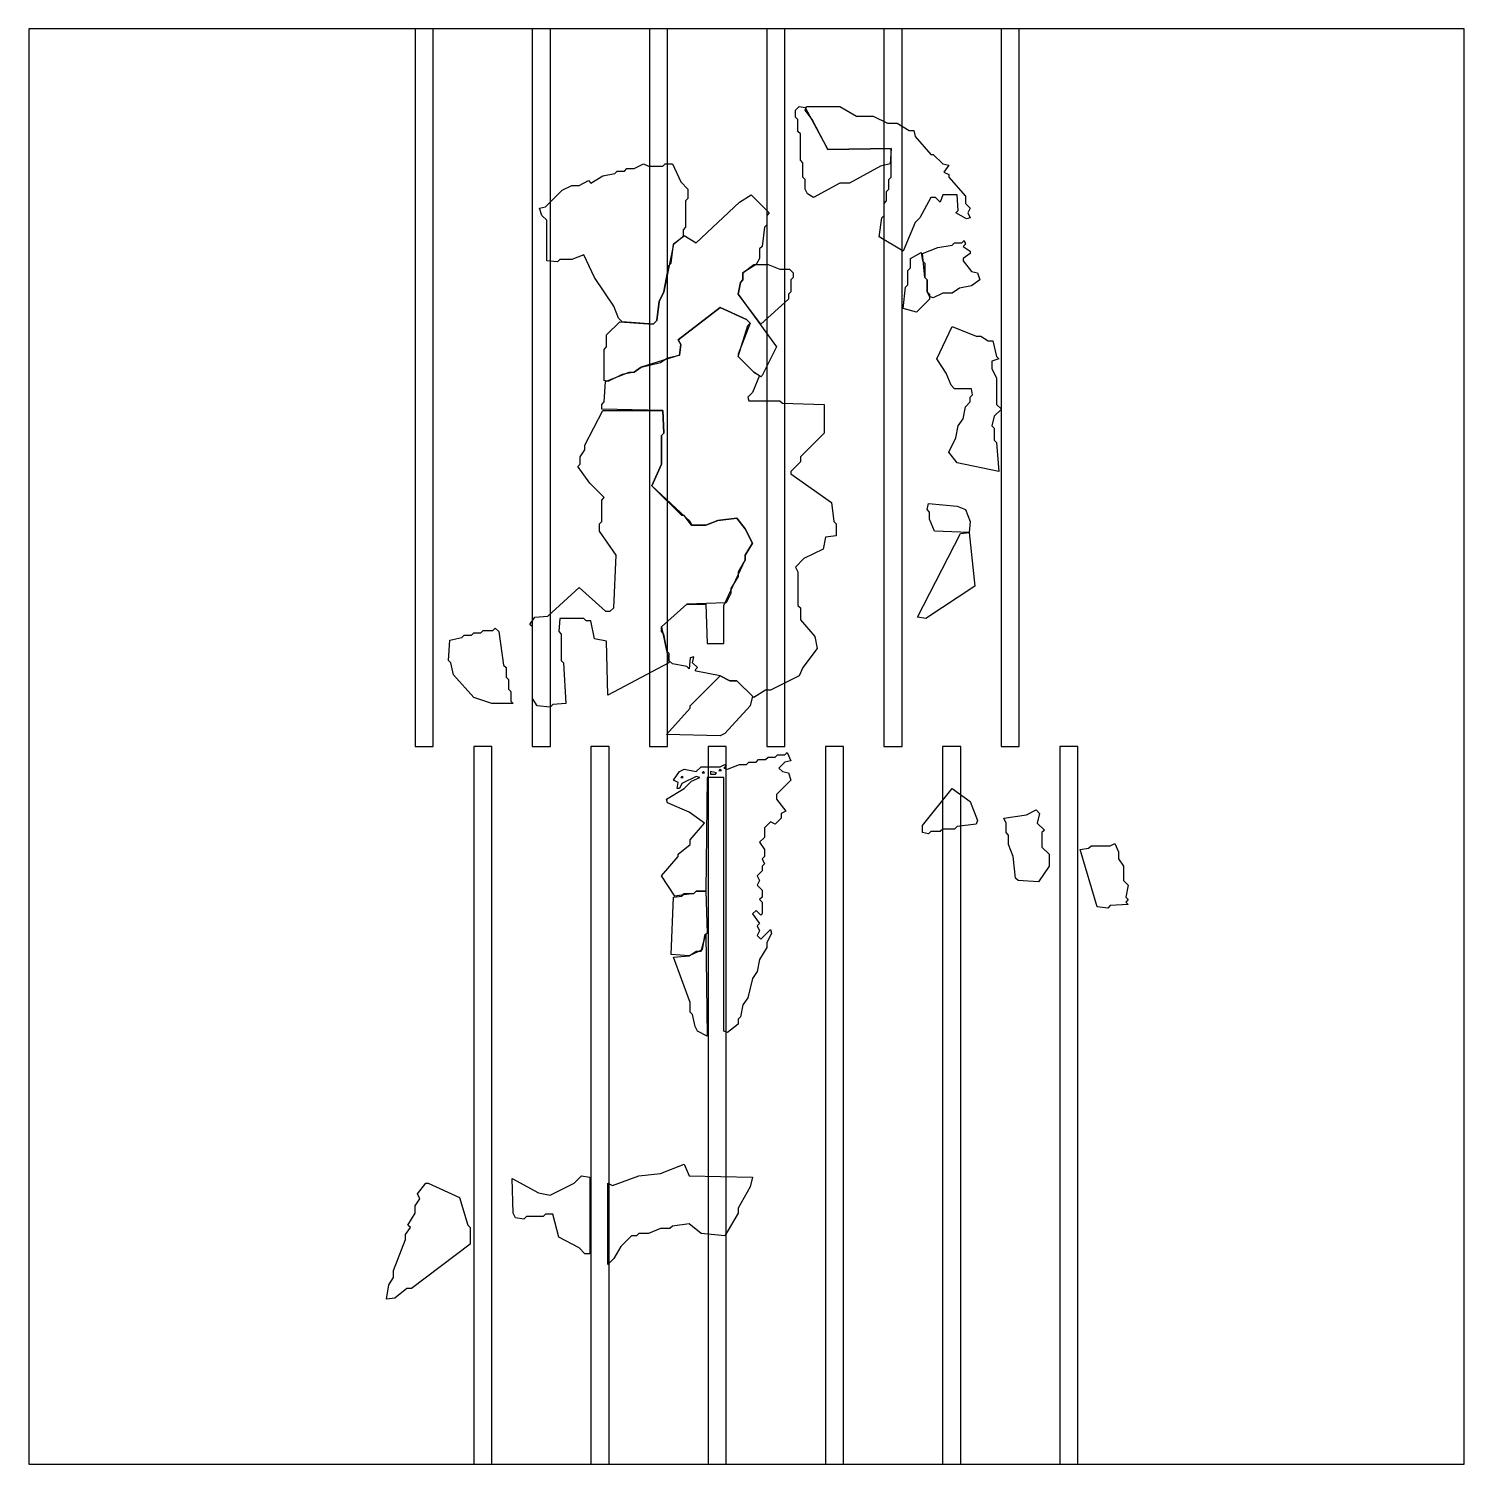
# Model space of a CAD drawing. Header units: millimetres. Extents: x 0 to 283, y 0 to 283.
import ezdxf

# ---------------------------------------------------------------- set-up
doc = ezdxf.new("R2010")
doc.units = ezdxf.units.MM
for name, color, linetype in [('CUT_OUTLINE', 5, 'Continuous'), ('CUT_SLOT', 1, 'Continuous'), ('ENG_D', 3, 'Continuous'), ('ENG_K', 2, 'Continuous'), ('ENG_L', 4, 'Continuous')]:
    doc.layers.add(name, color=color, linetype=linetype)

msp = doc.modelspace()

# ---------------------------------------------------------------- linework, layer by layer
at = {"layer": 'CUT_OUTLINE'}
msp.add_lwpolyline([(0, 0), (282.84, 0), (282.84, 282.84), (0, 282.84), (0, 0)], close=True, dxfattribs=at)
at = {"layer": 'CUT_SLOT'}
for points in [[(76.13, 141.42), (79.69, 141.42), (79.69, 282.84), (76.13, 282.84), (76.13, 141.42)], [(99.22, 141.42), (102.79, 141.42), (102.79, 282.84), (99.22, 282.84), (99.22, 141.42)], [(122.32, 141.42), (125.88, 141.42), (125.88, 282.84), (122.32, 282.84), (122.32, 141.42)], [(145.41, 141.42), (148.98, 141.42), (148.98, 282.84), (145.41, 282.84), (145.41, 141.42)], [(168.51, 141.42), (172.07, 141.42), (172.07, 282.84), (168.51, 282.84), (168.51, 141.42)], [(191.6, 141.42), (195.16, 141.42), (195.16, 282.84), (191.6, 282.84), (191.6, 141.42)], [(87.68, 0), (91.24, 0), (91.24, 141.42), (87.68, 141.42), (87.68, 0)], [(110.77, 0), (114.34, 0), (114.34, 141.42), (110.77, 141.42), (110.77, 0)], [(133.87, 0), (137.43, 0), (137.43, 141.42), (133.87, 141.42), (133.87, 0)], [(156.96, 0), (160.52, 0), (160.52, 141.42), (156.96, 141.42), (156.96, 0)], [(180.05, 0), (183.62, 0), (183.62, 141.42), (180.05, 141.42), (180.05, 0)], [(203.15, 0), (206.71, 0), (206.71, 141.42), (203.15, 141.42), (203.15, 0)]]:
    msp.add_lwpolyline(points, close=True, dxfattribs=at)
at = {"layer": 'ENG_D'}
for points in [[(168.06, 245.6), (168.53, 246.07), (168.53, 248.43), (169, 248.9), (169, 250.79), (169.47, 251.26), (169.47, 253.14), (169.94, 253.62), (169.94, 259.27), (157.45, 259.04), (154.38, 264.93), (152.97, 266.81), (153.21, 267.52), (159.81, 267.52), (163.11, 265.64), (166.41, 265.64), (169.23, 264.22), (171.12, 264.22), (173.48, 262.81), (174.42, 262.81), (174.66, 261.63), (177.72, 258.09), (178.19, 258.09), (180.08, 256.21), (181.26, 255.97), (180.31, 254.56), (181.26, 254.09), (181.26, 253.62), (184.55, 249.84), (184.55, 248.43), (185.5, 247.49), (185.03, 246.54), (185.5, 245.6), (184.79, 245.37), (182.67, 246.54), (183.14, 247.02), (182.9, 250.08), (180.08, 250.08), (179.61, 248.67), (178.66, 249.61), (177.72, 249.61), (175.6, 245.6), (174.66, 244.66), (172.3, 239), (167.58, 241.83), (168.06, 245.6)], [(113.84, 222.5), (116.44, 225.1), (123.04, 224.62), (123.74, 225.33), (124.22, 229.1), (125.16, 230.99), (126.1, 236.17), (126.57, 236.65), (127.04, 240.42), (129.16, 242.07), (131.52, 240.65), (140.01, 248.67), (142.36, 250.08), (145.9, 246.54), (145.43, 246.07), (145.43, 244.19), (144.96, 243.72), (144.49, 239.94), (144.01, 239.47), (144.01, 237.59), (143.31, 236.41), (140.71, 234.76), (140.71, 233.35), (140.24, 232.87), (139.77, 230.52), (147.31, 220.15), (144.49, 214.49), (144.25, 214.25), (142.84, 215.2), (139.77, 218.26), (141.66, 224.39), (142.13, 224.86), (141.42, 225.57), (136.24, 227.92), (127.99, 221.56), (128.46, 220.62), (128.22, 218.5), (120.68, 216.14), (119.27, 215.2), (116.91, 214.72), (114.08, 213.31), (113.37, 213.55), (113.37, 219.67), (113.84, 220.15), (113.84, 222.5)], [(173.24, 232.4), (173.24, 235.23), (173.71, 235.7), (173.71, 237.59), (175.83, 238.77), (176.07, 237.12), (176.54, 236.65), (176.54, 233.82), (177.01, 233.35), (177.01, 230.99), (177.48, 230.52), (177.48, 229.57), (174.89, 226.98), (172.3, 227.69), (172.77, 231.93), (173.24, 232.4)], [(184.08, 206), (184.55, 208.36), (185.5, 209.3), (185.5, 210.25), (185.97, 210.72), (185.73, 211.9), (182.43, 211.9), (181.73, 212.6), (180.78, 214.96), (178.9, 217.79), (181.96, 224.15), (186.68, 222.27), (187.62, 222.27), (189.03, 221.32), (189.98, 221.32), (190.68, 218.26), (191.15, 217.79), (189.74, 217.32), (189.74, 215.9), (190.68, 214.02), (190.68, 208.83), (191.63, 207.89), (190.21, 206.48), (189.74, 204.59), (190.21, 204.12), (190.21, 201.76), (190.68, 201.29), (191.15, 195.63), (182.9, 197.28), (181.26, 199.4), (182.67, 202.23), (183.14, 204.59), (184.08, 206)], [(108.42, 172.77), (113.61, 168.06), (114.55, 168.06), (115.26, 168.76), (115.73, 179.13), (112.43, 183.85), (112.43, 185.26), (112.9, 185.73), (112.9, 189.98), (113.37, 190.45), (110.54, 193.28), (108.19, 196.58), (108.66, 197.05), (108.66, 198.46), (109.6, 199.88), (109.6, 200.82), (113.14, 207.65), (124.92, 207.65), (125.16, 203.18), (124.69, 202.7), (124.69, 197.05), (122.8, 192.8), (130.34, 185.73), (130.58, 185.03), (133.41, 185.03), (135.76, 185.97), (139.54, 186.44), (141.19, 184.32), (142.6, 181.49), (141.19, 179.13), (141.19, 178.19), (139.77, 175.83), (139.77, 174.89), (138.36, 172.53), (138.36, 171.59), (137.41, 169.71), (129.64, 169.47), (124.69, 164.99), (125.63, 160.28), (126.1, 159.81), (126.1, 157.92), (114.08, 151.56), (113.84, 162.16), (111.49, 162.63), (110.78, 166.17), (109.84, 166.17), (109.37, 166.64), (104.65, 166.64), (104.42, 164.05), (104.89, 163.58), (104.89, 158.39), (105.36, 157.92), (105.83, 149.91), (103.24, 149.67), (102.77, 149.2), (100.17, 149.44), (99.23, 150.85), (99.23, 164.99), (98.76, 165.46), (99.7, 166.88), (102.29, 167.11), (108.42, 172.77)], [(182.9, 188.8), (184.55, 188.09), (185.5, 185.73), (185.26, 183.61), (178.43, 183.85), (177.48, 186.2), (177.48, 187.62), (177.01, 188.09), (177.25, 189.27), (182.9, 188.8)], [(142.6, 151.32), (142.13, 149.44), (137.18, 144.01), (136.24, 143.54), (125.63, 143.78), (130.34, 148.96), (130.34, 149.44), (136.24, 155.33), (138.12, 154.38), (139.54, 154.38), (142.6, 151.32)], [(133.17, 126.34), (130.11, 128.46), (125.87, 130.34), (125.63, 131.05), (129.16, 133.17), (130.58, 134.59), (132.23, 135.29), (131.52, 135.53), (128.69, 134.11), (128.22, 133.17), (127.75, 133.17), (127.99, 134.35), (127.04, 134.82), (128.22, 136.47), (129.16, 136.94), (131.52, 136.47), (132.46, 137.41), (136.24, 137.41), (137.18, 137.89), (137.41, 137.65), (136.94, 137.18), (137.65, 136.94), (140.01, 137.89), (141.42, 137.89), (141.89, 138.36), (143.31, 138.36), (143.78, 138.83), (145.19, 138.83), (145.66, 139.3), (147.08, 139.3), (147.55, 139.77), (148.96, 139.77), (149.44, 140.24), (150.14, 138.59), (148.96, 138.36), (147.79, 137.18), (148.49, 136.47), (149.67, 136.24), (150.14, 134.82), (147.31, 131.99), (147.31, 131.05), (149.2, 128.69), (148.26, 128.22), (148.26, 127.28), (147.08, 126.1), (146.14, 126.57), (144.96, 125.39), (144.96, 123.51), (144.01, 122.57), (144.96, 121.15), (144.96, 119.74), (144.49, 119.27), (144.96, 118.32), (144.49, 117.85), (144.49, 116.91), (143.54, 115.97), (144.01, 115.02), (143.54, 114.08), (144.49, 113.14), (144.49, 111.72), (144.01, 111.25), (144.49, 110.78), (144.49, 108.42), (144.25, 108.19), (143.31, 109.13), (142.6, 108.42), (144.01, 106.54), (143.54, 106.07), (144.01, 105.12), (143.54, 104.18), (144.25, 103.47), (146.14, 105.36), (146.37, 104.65), (145.43, 102.77), (145.43, 101.82), (144.01, 99.47), (143.54, 97.11), (142.6, 95.7), (141.66, 91.92), (140.71, 90.51), (140.24, 88.15), (139.77, 87.68), (139.77, 86.74), (137.65, 85.09), (136.94, 85.32), (136.94, 135.29), (133.64, 135.29), (133.41, 112.9), (131.52, 112.9), (131.05, 112.43), (127.28, 111.96), (124.69, 115.97), (127.99, 119.74), (127.99, 120.21), (130.34, 122.09), (130.34, 123.04), (133.17, 126.34)], [(133.17, 136.24), (132.94, 136.47), (132.7, 136.24), (133.17, 136.24)], [(134.35, 136), (135.29, 136), (135.53, 136.24), (134.35, 136.47), (134.35, 136)], [(136.24, 136.94), (136, 136.71), (136.47, 136.71), (136.24, 136.94)], [(128.69, 135.53), (128.46, 135.29), (128.93, 135.29), (128.69, 135.53)], [(198.7, 126.34), (200.11, 124.92), (199.64, 124.45), (199.64, 121.62), (201.05, 120.21), (201.05, 117.85), (198.93, 114.79), (194.93, 115.02), (194.45, 115.49), (193.98, 119.74), (193.04, 122.09), (193.04, 123.98), (192.57, 124.45), (192.57, 126.34), (192.1, 127.28), (196.58, 127.99), (198.46, 128.93), (199.17, 128.22), (198.7, 126.34)], [(216.14, 111.72), (216.61, 111.25), (216.14, 110.78), (216.61, 110.31), (213.07, 110.07), (212.6, 109.6), (210.48, 109.84), (207.18, 121.15), (208.83, 121.39), (209.3, 121.86), (213.07, 121.86), (214.02, 122.33), (214.72, 120.68), (214.72, 119.27), (215.67, 117.85), (215.67, 115.02), (216.61, 114.08), (216.14, 111.72)], [(131.29, 86.27), (130.81, 88.62), (130.34, 89.1), (130.34, 90.98), (127.04, 99.94), (130.11, 100.17), (131.52, 101.12), (132.46, 101.12), (133.41, 104.42), (133.64, 84.38), (131.76, 85.32), (131.29, 86.27)], [(107.48, 55.39), (108.89, 56.8), (110.54, 56.57), (110.54, 41.48), (109.6, 41.48), (108.42, 42.66), (104.42, 44.78), (103.24, 49.26), (101.82, 49.26), (101.35, 48.79), (98.05, 48.79), (97.58, 48.32), (95.93, 48.55), (95.46, 49.5), (95.22, 56.33), (100.41, 53.5), (102.77, 53.03), (107.48, 55.39)], [(126.81, 46.9), (126.34, 46.43), (124.45, 46.43), (122.09, 45.49), (120.21, 45.49), (119.74, 45.02), (118.79, 45.02), (116.67, 42.9), (115.26, 40.54), (114.08, 39.36), (114.08, 55.39), (115.02, 54.92), (120.21, 56.8), (124.45, 57.28), (129.16, 59.16), (130.11, 56.8), (142.6, 56.57), (142.13, 54.68), (139.77, 50.44), (139.77, 49.5), (137.18, 45.02), (132.46, 45.49), (130.11, 47.38), (126.81, 46.9)], [(78.72, 55.39), (84.85, 52.56), (86.5, 47.14), (86.97, 46.67), (86.97, 43.37), (75.42, 34.65), (74.48, 34.65), (72.12, 32.76), (70.47, 32.53), (70.95, 35.36), (71.89, 36.77), (71.89, 38.18), (74.25, 44.31), (74.25, 45.25), (75.19, 46.67), (74.72, 47.14), (76.13, 49.5), (76.13, 50.91), (77.07, 52.33), (76.6, 53.27), (78.25, 55.39), (78.72, 55.39)]]:
    msp.add_lwpolyline(points, close=True, dxfattribs=at)
at = {"layer": 'ENG_K'}
for points in [[(140.24, 232.87), (140.71, 233.35), (140.71, 234.76), (142.84, 236.41), (145.66, 236.41), (148.02, 235.47), (149.91, 235.47), (150.61, 234.76), (150.61, 233.82), (150.14, 233.35), (150.14, 230.99), (149.67, 230.52), (149.67, 229.57), (144.25, 224.62), (139.77, 230.52), (140.24, 232.87)], [(138.12, 154.38), (136.24, 155.33), (131.52, 156.27), (131.29, 156.51), (131.76, 156.98), (130.81, 157.92), (131.05, 159.1), (130.34, 158.86), (130.11, 156.74), (129.64, 157.21), (126.81, 157.68), (126.1, 158.39), (125.16, 163.58), (124.69, 164.05), (124.69, 164.99), (129.64, 169.47), (133.41, 169.47), (133.64, 161.69), (136.94, 161.69), (136.94, 169.23), (141.19, 178.19), (141.19, 179.13), (142.6, 181.49), (141.19, 184.32), (139.54, 186.44), (135.76, 185.97), (133.41, 185.03), (130.58, 185.03), (129.16, 186.91), (128.69, 186.91), (122.8, 192.8), (124.69, 197.05), (124.69, 202.7), (125.16, 203.18), (124.92, 207.65), (112.9, 207.89), (112.9, 208.83), (113.37, 209.3), (113.61, 213.31), (118.32, 215.2), (119.27, 215.2), (120.68, 216.14), (124.45, 217.08), (125.87, 218.02), (128.22, 218.5), (128.46, 220.62), (127.99, 221.56), (136.24, 227.92), (141.42, 225.57), (142.13, 224.86), (139.77, 218.73), (139.77, 218.26), (142.84, 215.2), (144.01, 214.49), (142.6, 211.19), (141.66, 210.25), (141.89, 209.54), (148.02, 209.54), (148.49, 209.07), (156.74, 208.83), (156.74, 203.18), (152.03, 198.46), (152.03, 197.52), (150.14, 195.63), (150.14, 195.16), (158.16, 189.5), (158.63, 185.73), (159.1, 185.26), (159.1, 182.9), (156.98, 182.67), (156.51, 180.31), (152.74, 178.43), (151.09, 176.78), (151.56, 175.83), (151.56, 169.23), (152.03, 168.76), (152.03, 166.41), (154.86, 163.11), (155.33, 160.75), (152.5, 156.98), (151.79, 155.33), (146.14, 152.5), (145.19, 152.5), (142.84, 151.09), (139.54, 154.38), (138.12, 154.38)]]:
    msp.add_lwpolyline(points, close=True, dxfattribs=at)
at = {"layer": 'ENG_L'}
for points in [[(152.97, 251.26), (152.97, 253.14), (152.5, 253.62), (152.5, 256.44), (152.03, 256.92), (152.03, 262.1), (151.56, 262.57), (151.56, 264.93), (151.09, 265.4), (151.09, 266.81), (151.79, 267.52), (152.97, 267.29), (157.45, 259.04), (169.94, 259.27), (169.71, 256.21), (167.82, 255.74), (161.69, 252.44), (159.81, 252.44), (154.62, 249.61), (153.44, 250.32), (152.97, 251.26)], [(115.26, 228.16), (111.49, 233.82), (109.37, 238.29), (107.01, 237.35), (104.65, 237.35), (104.18, 236.88), (102.06, 237.12), (102.06, 245.13), (101.12, 246.07), (100.64, 247.49), (101.82, 247.72), (105.12, 251.02), (107.01, 251.97), (108.42, 251.97), (110.31, 252.91), (110.78, 252.44), (113.14, 253.85), (115.49, 254.32), (115.97, 254.79), (117.38, 254.79), (117.85, 255.27), (119.27, 255.27), (121.15, 256.21), (122.09, 255.74), (124.92, 255.74), (125.39, 256.21), (126.81, 256.21), (128.46, 252.67), (129.87, 251.26), (129.87, 249.37), (129.4, 248.9), (129.4, 243.72), (128.93, 243.24), (128.93, 241.83), (127.04, 240.42), (125.16, 230.99), (124.22, 229.1), (123.74, 225.33), (123.04, 224.62), (116.91, 225.1), (116.2, 225.8), (115.26, 228.16)], [(177.01, 233.35), (176.54, 233.82), (176.07, 238.53), (179.13, 239.71), (181.96, 240.18), (182.43, 240.65), (183.85, 240.65), (184.32, 241.12), (184.55, 240.42), (184.08, 239.94), (185.5, 239), (185.5, 238.53), (184.08, 237.59), (184.08, 237.12), (185.73, 235), (186.91, 234.76), (187.38, 233.35), (185.73, 232.17), (183.38, 231.7), (181.96, 230.75), (180.08, 230.75), (178.19, 229.81), (177.48, 230.05), (177.01, 230.99), (177.01, 233.35)], [(185.26, 183.61), (186.44, 173.01), (176.78, 166.64), (175.13, 166.88), (183.61, 183.38), (185.26, 183.61)], [(83.67, 155.56), (83.2, 157.92), (82.73, 158.39), (82.97, 162.4), (85.32, 162.87), (85.8, 163.34), (87.21, 163.34), (87.68, 163.81), (89.1, 163.81), (89.57, 164.28), (91.45, 164.28), (91.92, 164.76), (92.63, 164.05), (93.57, 157.45), (94.05, 156.98), (94.05, 155.09), (94.52, 154.62), (94.52, 152.74), (94.99, 152.26), (94.99, 150.38), (95.46, 149.91), (91.22, 149.91), (87.68, 151.09), (83.67, 155.56)], [(181.96, 133.17), (185.5, 130.58), (186.91, 126.81), (186.68, 126.1), (182.9, 125.63), (182.43, 125.16), (180.08, 125.16), (179.61, 124.69), (177.72, 124.69), (177.25, 124.22), (176.07, 124.45), (176.07, 125.87), (181.96, 133.17)], [(128.69, 111.96), (129.16, 112.43), (131.05, 112.43), (131.52, 112.9), (133.41, 112.9), (133.64, 104.65), (133.17, 104.18), (132.7, 101.35), (130.11, 100.17), (126.57, 100.41), (127.04, 111.72), (128.69, 111.96)]]:
    msp.add_lwpolyline(points, close=True, dxfattribs=at)

doc.saveas('drawing.dxf')
